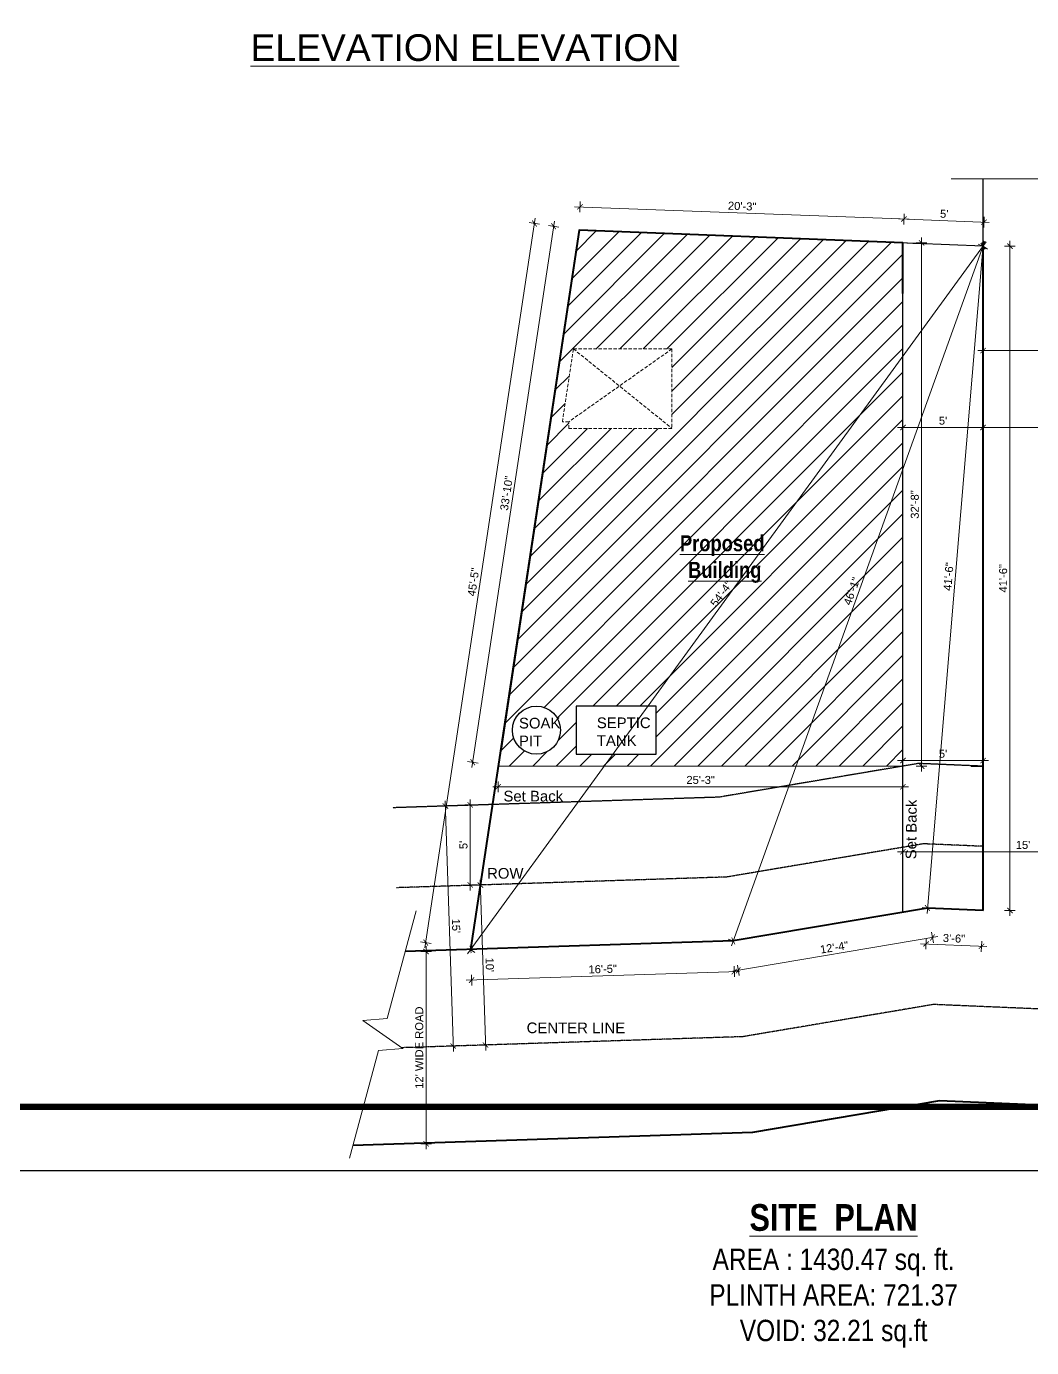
# Model space of a CAD drawing. Header units: inches. Extents: x 135267 to 147066, y -21506 to -19082.
# Drawn here: x 138605 to 139358, y -21506 to -20516 of the extents above; entities that cross this region are included whole.
import ezdxf

# ---------------------------------------------------------------- set-up
doc = ezdxf.new("R2010")
doc.units = ezdxf.units.IN
doc.header["$LTSCALE"] = 0.5
doc.header["$MEASUREMENT"] = 0
doc.header["$PDMODE"] = 66
doc.linetypes.add('CENTER', pattern=[2, 1.25, -0.25, 0.25, -0.25])
doc.linetypes.add('HIDDEN', pattern=[0.375, 0.25, -0.125])
doc.layers.add('A-Hatch', color=7, linetype='Continuous')
doc.layers.add('furniture', color=31, linetype='Continuous')
for name, color, linetype, lineweight in [('DIM 1-100', 4, 'Continuous', 13), ('HACTH', 253, 'Continuous', 9), ('Text-100.w', 254, 'Continuous', 9), ('TEXTLAYER', 7, 'Continuous', 18), ('Toilet', 7, 'Continuous', 25), ('wall', 1, 'Continuous', 40)]:
    doc.layers.add(name, color=color, linetype=linetype, lineweight=lineweight)
doc.styles.add('arial', font='arial.ttf')
doc.styles.get("Standard").update_dxf_attribs({"font": 'arial.ttf'})
doc.dimstyles.new('1 by 96', dxfattribs={"dimtxt": 6, "dimasz": 4, "dimexe": 4, "dimexo": 4, "dimgap": 2, "dimtad": 1, "dimdec": 0, "dimzin": 0, "dimdsep": 46, "dimlunit": 4, "dimtxsty": 'Standard', "dimblk": 'ARCHTICK', "dimcen": 0, "dimdle": 4, "dimadec": 0, "dimazin": 0, "dimtfac": 1, "dimtdec": 0, "dimtix": 1, "dimtofl": 0, "dimtmove": 1, "dimatfit": 3, "dimldrblk": 'ARCHTICK', "dimfxl": 4, "dimfxlon": 1, "dimtolj": 1, "dimtzin": 0, "dimlwd": -1, "dimlwe": -1, "dimarcsym": 0})

# ---------------------------------------------------------------- blocks, each defined once
blk = doc.blocks.new('_ArchTick')
at = {"color": 0, "linetype": 'ByBlock', "const_width": 0.15}
blk.add_lwpolyline([(-0.5, -0.5), (0.5, 0.5)], dxfattribs=at)
blk = doc.blocks.new('*D858')
at = {"layer": 'Defpoints', "color": 0, "transparency": 16777216}
for p in [(139262.04, -21134.46), (139262.04, -21134.46), (139442.04, -21134.46)]:
    blk.add_point(p, dxfattribs=at)
at = {"layer": 'DIM 1-100', "color": 0, "transparency": 16777216}
for p, q in [((139262.04, -21134.46), (139262.04, -21130.46)), ((139442.04, -21134.46), (139442.04, -21130.46)), ((139446.04, -21134.46), (139258.04, -21134.46))]:
    blk.add_line(p, q, dxfattribs=at)
at = {"layer": 'DIM 1-100', "color": 0, "transparency": 16777216, "xscale": 4, "yscale": 4, "zscale": 4, "rotation": 180}
blk.add_blockref('_ArchTick', (139262.04, -21134.46), dxfattribs=at)
at = {"layer": 'DIM 1-100', "color": 0, "transparency": 16777216, "xscale": 4, "yscale": 4, "zscale": 4}
blk.add_blockref('_ArchTick', (139442.04, -21134.46), dxfattribs=at)
at = {"layer": 'DIM 1-100', "color": 0, "transparency": 16777216, "insert": (139352.04, -21129.4), "char_height": 6, "attachment_point": 5}
blk.add_mtext("\\A1;15'", dxfattribs=at)
blk = doc.blocks.new('*D859')
at = {"layer": 'Defpoints', "color": 0, "transparency": 16777216}
for p in [(139000.14, -20665.7), (139019.27, -20668.59), (138958.62, -21070.27)]:
    blk.add_point(p, dxfattribs=at)
at = {"layer": 'DIM 1-100', "color": 0, "transparency": 16777216}
for p, q in [((138938.89, -21071.34), (139000.73, -20661.74)), ((139004.09, -20666.3), (138996.18, -20665.1)), ((138943.45, -21067.98), (138935.54, -21066.78))]:
    blk.add_line(p, q, dxfattribs=at)
at = {"layer": 'DIM 1-100', "color": 0, "transparency": 16777216, "xscale": 4, "yscale": 4, "zscale": 4}
for p, rotation in [((139000.14, -20665.7), 81.41413039006953), ((138939.49, -21067.38), 261.4141303900695)]:
    blk.add_blockref('_ArchTick', p, dxfattribs=dict(at, rotation=rotation))
at = {"layer": 'DIM 1-100', "color": 0, "transparency": 16777216, "insert": (138964.81, -20865.78), "char_height": 6, "attachment_point": 5, "rotation": 81.41413}
blk.add_mtext('\\A1;33\'-10"', dxfattribs=at)
blk = doc.blocks.new('*D860')
at = {"layer": 'Defpoints', "color": 0, "transparency": 16777216}
for p in [(139262.71, -20660.23), (139019.21, -20669.06), (139262.04, -20678.16)]:
    blk.add_point(p, dxfattribs=at)
at = {"layer": 'DIM 1-100', "color": 0, "transparency": 16777216}
for p, q in [((139015.88, -20650.98), (139266.7, -20660.38)), ((139019.73, -20655.13), (139020.03, -20647.13)), ((139262.56, -20664.23), (139262.86, -20656.24))]:
    blk.add_line(p, q, dxfattribs=at)
at = {"layer": 'DIM 1-100', "color": 0, "transparency": 16777216, "xscale": 4, "yscale": 4, "zscale": 4}
for p, rotation in [((139019.88, -20651.13), 177.8530391883985), ((139262.71, -20660.23), 357.8530391883985)]:
    blk.add_blockref('_ArchTick', p, dxfattribs=dict(at, rotation=rotation))
at = {"layer": 'DIM 1-100', "color": 0, "transparency": 16777216, "insert": (139141.48, -20650.62), "char_height": 6, "attachment_point": 5, "rotation": 357.85304}
blk.add_mtext('\\A1;20\'-3"', dxfattribs=at)
blk = doc.blocks.new('*D861')
at = {"layer": 'Defpoints', "color": 0, "transparency": 16777216}
for p in [(139322.74, -20662.6), (139262.04, -20678.16), (139322.04, -20680.53)]:
    blk.add_point(p, dxfattribs=at)
at = {"layer": 'DIM 1-100', "color": 0, "transparency": 16777216}
for p, q in [((139258.75, -20660.08), (139326.74, -20662.76)), ((139262.58, -20664.23), (139262.9, -20656.24)), ((139322.58, -20666.6), (139322.9, -20658.6))]:
    blk.add_line(p, q, dxfattribs=at)
at = {"layer": 'DIM 1-100', "color": 0, "transparency": 16777216, "xscale": 4, "yscale": 4, "zscale": 4}
for p, rotation in [((139262.74, -20660.23), 177.741538126951), ((139322.74, -20662.6), 357.741538126951)]:
    blk.add_blockref('_ArchTick', p, dxfattribs=dict(at, rotation=rotation))
at = {"layer": 'DIM 1-100', "color": 0, "transparency": 16777216, "insert": (139292.94, -20656.37), "char_height": 6, "attachment_point": 5, "rotation": 357.74154}
blk.add_mtext("\\A1;5'", dxfattribs=at)
blk = doc.blocks.new('*D851')
at = {"layer": 'Defpoints', "color": 0, "transparency": 16777216}
for p in [(139322.04, -20680.53), (139322.04, -21178.47), (139342.21, -21178.47)]:
    blk.add_point(p, dxfattribs=at)
at = {"layer": 'DIM 1-100', "color": 0, "transparency": 16777216}
for p, q in [((139338.21, -20680.53), (139346.21, -20680.53)), ((139342.21, -20676.53), (139342.21, -21182.47)), ((139338.21, -21178.47), (139346.21, -21178.47))]:
    blk.add_line(p, q, dxfattribs=at)
at = {"layer": 'DIM 1-100', "color": 0, "transparency": 16777216, "xscale": 4, "yscale": 4, "zscale": 4}
for p, rotation in [((139342.21, -20680.53), 90), ((139342.21, -21178.47), 270)]:
    blk.add_blockref('_ArchTick', p, dxfattribs=dict(at, rotation=rotation))
at = {"layer": 'DIM 1-100', "color": 0, "transparency": 16777216, "insert": (139337.15, -20929.5), "char_height": 6, "attachment_point": 5, "rotation": 90}
blk.add_mtext('\\A1;41\'-6"', dxfattribs=at)
blk = doc.blocks.new('*D852')
at = {"layer": 'Defpoints', "color": 0, "transparency": 16777216}
for p in [(138937.88, -21207.66), (139134.79, -21201.29), (138938.62, -21230.67)]:
    blk.add_point(p, dxfattribs=at)
at = {"layer": 'DIM 1-100', "color": 0, "transparency": 16777216}
for p, q in [((139139.53, -21224.16), (138934.63, -21230.8)), ((138938.49, -21226.67), (138938.75, -21234.66)), ((139135.4, -21220.3), (139135.66, -21228.29))]:
    blk.add_line(p, q, dxfattribs=at)
at = {"layer": 'DIM 1-100', "color": 0, "transparency": 16777216, "xscale": 4, "yscale": 4, "zscale": 4}
for p, rotation in [((138938.62, -21230.67), 181.8538700163674), ((139135.53, -21224.29), 1.853870016367338)]:
    blk.add_blockref('_ArchTick', p, dxfattribs=dict(at, rotation=rotation))
at = {"layer": 'DIM 1-100', "color": 0, "transparency": 16777216, "insert": (139036.91, -21222.42), "char_height": 6, "attachment_point": 5, "rotation": 1.85387}
blk.add_mtext('\\A1;16\'-5"', dxfattribs=at)
blk = doc.blocks.new('*D853')
at = {"layer": 'Defpoints', "color": 0, "transparency": 16777216}
for p in [(139322.04, -20680.53), (139322.04, -20680.53), (138937.88, -21207.66)]:
    blk.add_point(p, dxfattribs=at)
at = {"layer": 'DIM 1-100', "color": 0, "transparency": 16777216}
for p, q in [((138935.52, -21210.9), (139324.39, -20677.3)), ((139322.04, -20680.53), (139325.27, -20682.88)), ((138937.88, -21207.66), (138941.11, -21210.02))]:
    blk.add_line(p, q, dxfattribs=at)
at = {"layer": 'DIM 1-100', "color": 0, "transparency": 16777216, "xscale": 4, "yscale": 4, "zscale": 4}
for p, rotation in [((139322.04, -20680.53), 53.91679096631795), ((138937.88, -21207.66), 233.9167909663179)]:
    blk.add_blockref('_ArchTick', p, dxfattribs=dict(at, rotation=rotation))
at = {"layer": 'DIM 1-100', "color": 0, "transparency": 16777216, "insert": (139125.87, -20941.12), "char_height": 6, "attachment_point": 5, "rotation": 53.91679}
blk.add_mtext('\\A1;54\'-4"', dxfattribs=at)
blk = doc.blocks.new('*D862')
at = {"layer": 'Defpoints', "color": 0, "transparency": 16777216}
for p in [(139262.04, -21066.11), (139262.04, -21070.27), (139322.04, -21070.27)]:
    blk.add_point(p, dxfattribs=at)
at = {"layer": 'DIM 1-100', "color": 0, "transparency": 16777216}
for p, q in [((139326.04, -21066.11), (139258.04, -21066.11)), ((139262.04, -21066.27), (139262.04, -21062.11)), ((139322.04, -21066.27), (139322.04, -21062.11))]:
    blk.add_line(p, q, dxfattribs=at)
at = {"layer": 'DIM 1-100', "color": 0, "transparency": 16777216, "xscale": 4, "yscale": 4, "zscale": 4}
for p, rotation in [((139262.04, -21066.11), 179.9999999999548), ((139322.04, -21066.11), 359.9999999999548)]:
    blk.add_blockref('_ArchTick', p, dxfattribs=dict(at, rotation=rotation))
at = {"layer": 'DIM 1-100', "color": 0, "transparency": 16777216, "insert": (139292.04, -21061.06), "char_height": 6, "attachment_point": 5}
blk.add_mtext("\\A1;5'", dxfattribs=at)
blk = doc.blocks.new('*D864')
at = {"layer": 'Defpoints', "color": 0, "transparency": 16777216}
for p in [(139322.04, -20816.45), (139322.04, -20816.45), (139442.04, -20816.45)]:
    blk.add_point(p, dxfattribs=at)
at = {"layer": 'DIM 1-100', "color": 0, "transparency": 16777216}
for p, q in [((139322.04, -20816.45), (139322.04, -20812.45)), ((139442.04, -20816.45), (139442.04, -20812.45)), ((139446.04, -20816.45), (139318.04, -20816.45))]:
    blk.add_line(p, q, dxfattribs=at)
at = {"layer": 'DIM 1-100', "color": 0, "transparency": 16777216, "xscale": 4, "yscale": 4, "zscale": 4, "rotation": 180}
blk.add_blockref('_ArchTick', (139322.04, -20816.45), dxfattribs=at)
at = {"layer": 'DIM 1-100', "color": 0, "transparency": 16777216, "xscale": 4, "yscale": 4, "zscale": 4}
blk.add_blockref('_ArchTick', (139442.04, -20816.45), dxfattribs=at)
at = {"layer": 'DIM 1-100', "color": 0, "transparency": 16777216, "insert": (139382.04, -20811.39), "char_height": 6, "attachment_point": 5}
blk.add_mtext("\\A1;10'", dxfattribs=at)
blk = doc.blocks.new('*D865')
at = {"layer": 'Defpoints', "color": 0, "transparency": 16777216}
for p in [(139262.04, -20816.45), (139262.04, -20816.45), (139322.04, -20816.45)]:
    blk.add_point(p, dxfattribs=at)
at = {"layer": 'DIM 1-100', "color": 0, "transparency": 16777216}
for p, q in [((139322.04, -20816.45), (139322.04, -20812.45)), ((139326.04, -20816.45), (139258.04, -20816.45)), ((139262.04, -20816.45), (139262.04, -20820.45))]:
    blk.add_line(p, q, dxfattribs=at)
at = {"layer": 'DIM 1-100', "color": 0, "transparency": 16777216, "xscale": 4, "yscale": 4, "zscale": 4, "rotation": 180}
blk.add_blockref('_ArchTick', (139262.04, -20816.45), dxfattribs=at)
at = {"layer": 'DIM 1-100', "color": 0, "transparency": 16777216, "xscale": 4, "yscale": 4, "zscale": 4}
blk.add_blockref('_ArchTick', (139322.04, -20816.45), dxfattribs=at)
at = {"layer": 'DIM 1-100', "color": 0, "transparency": 16777216, "insert": (139292.04, -20811.4), "char_height": 6, "attachment_point": 5}
blk.add_mtext("\\A1;5'", dxfattribs=at)
blk = doc.blocks.new('*D866')
at = {"layer": 'Defpoints', "color": 0, "transparency": 16777216}
for p in [(139322.04, -20758.85), (139322.04, -20758.85), (139562.04, -20758.85)]:
    blk.add_point(p, dxfattribs=at)
at = {"layer": 'DIM 1-100', "color": 0, "transparency": 16777216}
for p, q in [((139566.04, -20758.85), (139318.04, -20758.85)), ((139322.04, -20758.85), (139322.04, -20754.85)), ((139562.04, -20758.85), (139562.04, -20754.85))]:
    blk.add_line(p, q, dxfattribs=at)
at = {"layer": 'DIM 1-100', "color": 0, "transparency": 16777216, "xscale": 4, "yscale": 4, "zscale": 4, "rotation": 180}
blk.add_blockref('_ArchTick', (139322.04, -20758.85), dxfattribs=at)
at = {"layer": 'DIM 1-100', "color": 0, "transparency": 16777216, "xscale": 4, "yscale": 4, "zscale": 4}
blk.add_blockref('_ArchTick', (139562.04, -20758.85), dxfattribs=at)
at = {"layer": 'DIM 1-100', "color": 0, "transparency": 16777216, "insert": (139442.04, -20753.79), "char_height": 6, "attachment_point": 5}
blk.add_mtext("\\A1;20'", dxfattribs=at)
blk = doc.blocks.new('*D867')
at = {"layer": 'Defpoints', "color": 0, "transparency": 16777216}
for p in [(139280.41, -21176.69), (139134.79, -21201.29), (139138.51, -21223.34)]:
    blk.add_point(p, dxfattribs=at)
at = {"layer": 'DIM 1-100', "color": 0, "transparency": 16777216}
for p, q in [((139288.08, -21198.08), (139134.57, -21224)), ((139283.47, -21194.8), (139284.8, -21202.69)), ((139137.84, -21219.39), (139139.18, -21227.28))]:
    blk.add_line(p, q, dxfattribs=at)
at = {"layer": 'DIM 1-100', "color": 0, "transparency": 16777216, "xscale": 4, "yscale": 4, "zscale": 4}
for p, rotation in [((139284.14, -21198.74), 9.58599132277743), ((139138.51, -21223.34), 189.5859913227775)]:
    blk.add_blockref('_ArchTick', p, dxfattribs=dict(at, rotation=rotation))
at = {"layer": 'DIM 1-100', "color": 0, "transparency": 16777216, "insert": (139210.49, -21206.1), "char_height": 6, "attachment_point": 5, "rotation": 9.58599}
blk.add_mtext('\\A1;12\'-4"', dxfattribs=at)
blk = doc.blocks.new('*D854')
at = {"layer": 'Defpoints', "color": 0, "transparency": 16777216}
for p in [(139280.41, -21176.69), (139322.04, -21178.47), (139279.27, -21203.59)]:
    blk.add_point(p, dxfattribs=at)
at = {"layer": 'DIM 1-100', "color": 0, "transparency": 16777216}
for p, q in [((139279.44, -21199.6), (139279.1, -21207.59)), ((139324.89, -21205.54), (139275.27, -21203.42)), ((139321.06, -21201.37), (139320.72, -21209.36))]:
    blk.add_line(p, q, dxfattribs=at)
at = {"layer": 'DIM 1-100', "color": 0, "transparency": 16777216, "xscale": 4, "yscale": 4, "zscale": 4}
for p, rotation in [((139279.27, -21203.59), 177.5625682282952), ((139320.89, -21205.37), 357.5625682282952)]:
    blk.add_blockref('_ArchTick', p, dxfattribs=dict(at, rotation=rotation))
at = {"layer": 'DIM 1-100', "color": 0, "transparency": 16777216, "insert": (139300.29, -21199.42), "char_height": 6, "attachment_point": 5, "rotation": 357.56257}
blk.add_mtext('\\A1;3\'-6"', dxfattribs=at)
blk = doc.blocks.new('*D868')
at = {"layer": 'Defpoints', "color": 0, "transparency": 16777216}
for p in [(139262.04, -20678.16), (139262.04, -21070.27), (139275.98, -21070.27)]:
    blk.add_point(p, dxfattribs=at)
at = {"layer": 'DIM 1-100', "color": 0, "transparency": 16777216}
for p, q in [((139275.98, -20674.16), (139275.98, -21074.27)), ((139271.98, -20678.16), (139279.98, -20678.16)), ((139271.98, -21070.27), (139279.98, -21070.27))]:
    blk.add_line(p, q, dxfattribs=at)
at = {"layer": 'DIM 1-100', "color": 0, "transparency": 16777216, "xscale": 4, "yscale": 4, "zscale": 4}
for p, rotation in [((139275.98, -20678.16), 90), ((139275.98, -21070.27), 270)]:
    blk.add_blockref('_ArchTick', p, dxfattribs=dict(at, rotation=rotation))
at = {"layer": 'DIM 1-100', "color": 0, "transparency": 16777216, "insert": (139270.91, -20874.22), "char_height": 6, "attachment_point": 5, "rotation": 90}
blk.add_mtext('\\A1;32\'-8"', dxfattribs=at)
blk = doc.blocks.new('*D869')
at = {"layer": 'Defpoints', "color": 0, "transparency": 16777216}
for p in [(138958.62, -21070.27), (139262.04, -21070.27), (138958.62, -21085.73)]:
    blk.add_point(p, dxfattribs=at)
at = {"layer": 'DIM 1-100', "color": 0, "transparency": 16777216}
for p, q in [((139266.04, -21085.73), (138954.62, -21085.73)), ((138958.62, -21081.73), (138958.62, -21089.73)), ((139262.04, -21081.73), (139262.04, -21089.73))]:
    blk.add_line(p, q, dxfattribs=at)
at = {"layer": 'DIM 1-100', "color": 0, "transparency": 16777216, "xscale": 4, "yscale": 4, "zscale": 4, "rotation": 180}
blk.add_blockref('_ArchTick', (138958.62, -21085.73), dxfattribs=at)
at = {"layer": 'DIM 1-100', "color": 0, "transparency": 16777216, "xscale": 4, "yscale": 4, "zscale": 4}
blk.add_blockref('_ArchTick', (139262.04, -21085.73), dxfattribs=at)
at = {"layer": 'DIM 1-100', "color": 0, "transparency": 16777216, "insert": (139110.33, -21080.67), "char_height": 6, "attachment_point": 5}
blk.add_mtext('\\A1;25\'-3"', dxfattribs=at)
blk = doc.blocks.new('*D870')
at = {"layer": 'Defpoints', "color": 0, "transparency": 16777216}
for p in [(138954.27, -21099.08), (138960.1, -21278.98), (138924.81, -21280.12)]:
    blk.add_point(p, dxfattribs=at)
at = {"layer": 'DIM 1-100', "color": 0, "transparency": 16777216}
for p, q in [((138922.99, -21100.09), (138914.99, -21100.35)), ((138918.86, -21096.22), (138924.94, -21284.12)), ((138928.81, -21279.99), (138920.81, -21280.25))]:
    blk.add_line(p, q, dxfattribs=at)
at = {"layer": 'DIM 1-100', "color": 0, "transparency": 16777216, "xscale": 4, "yscale": 4, "zscale": 4}
for p, rotation in [((138918.99, -21100.22), 91.85387001639346), ((138924.81, -21280.12), 271.8538700163934)]:
    blk.add_blockref('_ArchTick', p, dxfattribs=dict(at, rotation=rotation))
at = {"layer": 'DIM 1-100', "color": 0, "transparency": 16777216, "insert": (138926.96, -21190.01), "char_height": 6, "attachment_point": 5, "rotation": 271.85387}
blk.add_mtext("\\A1;15'", dxfattribs=at)
blk = doc.blocks.new('*D871')
at = {"layer": 'Defpoints', "color": 0, "transparency": 16777216}
for p in [(138945.17, -21159.4), (138949.05, -21279.34), (138949.05, -21279.34)]:
    blk.add_point(p, dxfattribs=at)
at = {"layer": 'DIM 1-100', "color": 0, "transparency": 16777216}
for p, q in [((138945.17, -21159.4), (138941.17, -21159.53)), ((138945.04, -21155.4), (138949.18, -21283.34)), ((138949.05, -21279.34), (138945.05, -21279.47))]:
    blk.add_line(p, q, dxfattribs=at)
at = {"layer": 'DIM 1-100', "color": 0, "transparency": 16777216, "xscale": 4, "yscale": 4, "zscale": 4}
for p, rotation in [((138945.17, -21159.4), 91.85387001639815), ((138949.05, -21279.34), 271.8538700163982)]:
    blk.add_blockref('_ArchTick', p, dxfattribs=dict(at, rotation=rotation))
at = {"layer": 'DIM 1-100', "color": 0, "transparency": 16777216, "insert": (138952.17, -21219.21), "char_height": 6, "attachment_point": 5, "rotation": 271.85387}
blk.add_mtext("\\A1;10'", dxfattribs=at)
blk = doc.blocks.new('*D872')
at = {"layer": 'Defpoints', "color": 0, "transparency": 16777216}
for p in [(138937.62, -21099.37), (138945.17, -21099.37), (138945.17, -21159.4)]:
    blk.add_point(p, dxfattribs=at)
at = {"layer": 'DIM 1-100', "color": 0, "transparency": 16777216}
for p, q in [((138941.17, -21099.37), (138933.62, -21099.37)), ((138937.62, -21163.4), (138937.62, -21095.37)), ((138941.17, -21159.4), (138933.62, -21159.4))]:
    blk.add_line(p, q, dxfattribs=at)
at = {"layer": 'DIM 1-100', "color": 0, "transparency": 16777216, "xscale": 4, "yscale": 4, "zscale": 4}
for p, rotation in [((138937.62, -21099.37), 90), ((138937.62, -21159.4), 270)]:
    blk.add_blockref('_ArchTick', p, dxfattribs=dict(at, rotation=rotation))
at = {"layer": 'DIM 1-100', "color": 0, "transparency": 16777216, "insert": (138932.57, -21129.39), "char_height": 6, "attachment_point": 5, "rotation": 90}
blk.add_mtext("\\A1;5'", dxfattribs=at)
blk = doc.blocks.new('*D873')
at = {"layer": 'Defpoints', "color": 0, "transparency": 16777216}
for p in [(138888.89, -21209.25), (138888.89, -21353.32), (138904.49, -21353.32)]:
    blk.add_point(p, dxfattribs=at)
at = {"layer": 'DIM 1-100', "color": 0, "transparency": 16777216}
for p, q in [((138900.49, -21209.25), (138908.49, -21209.25)), ((138904.49, -21205.25), (138904.49, -21357.32)), ((138900.49, -21353.32), (138908.49, -21353.32))]:
    blk.add_line(p, q, dxfattribs=at)
at = {"layer": 'DIM 1-100', "color": 0, "transparency": 16777216, "xscale": 4, "yscale": 4, "zscale": 4}
for p, rotation in [((138904.49, -21209.25), 90), ((138904.49, -21353.32), 270)]:
    blk.add_blockref('_ArchTick', p, dxfattribs=dict(at, rotation=rotation))
at = {"layer": 'DIM 1-100', "color": 0, "transparency": 16777216, "insert": (138899.39, -21281.29), "char_height": 6, "attachment_point": 5, "rotation": 90}
blk.add_mtext("\\A1;12' WIDE ROAD", dxfattribs=at)
blk = doc.blocks.new('*D855')
at = {"layer": 'Defpoints', "color": 0, "transparency": 16777216}
for p in [(139322.04, -20680.53), (139322.04, -20680.53), (139134.79, -21201.29)]:
    blk.add_point(p, dxfattribs=at)
at = {"layer": 'DIM 1-100', "color": 0, "transparency": 16777216}
for p, q in [((139133.43, -21205.05), (139323.39, -20676.76)), ((139322.04, -20680.53), (139318.27, -20679.18)), ((139134.79, -21201.29), (139131.02, -21199.94))]:
    blk.add_line(p, q, dxfattribs=at)
at = {"layer": 'DIM 1-100', "color": 0, "transparency": 16777216, "xscale": 4, "yscale": 4, "zscale": 4}
for p, rotation in [((139322.04, -20680.53), 70.22300655234213), ((139134.79, -21201.29), 250.2230065523421)]:
    blk.add_blockref('_ArchTick', p, dxfattribs=dict(at, rotation=rotation))
at = {"layer": 'DIM 1-100', "color": 0, "transparency": 16777216, "insert": (139223.65, -20939.2), "char_height": 6, "attachment_point": 5, "rotation": 70.22301}
blk.add_mtext('\\A1;46\'-1"', dxfattribs=at)
blk = doc.blocks.new('*D856')
at = {"layer": 'Defpoints', "color": 0, "transparency": 16777216}
for p in [(139322.04, -20680.53), (139280.41, -21176.69), (139280.41, -21176.69)]:
    blk.add_point(p, dxfattribs=at)
at = {"layer": 'DIM 1-100', "color": 0, "transparency": 16777216}
for p, q in [((139322.37, -20676.54), (139280.08, -21180.68)), ((139322.04, -20680.53), (139318.05, -20680.19)), ((139280.41, -21176.69), (139276.43, -21176.36))]:
    blk.add_line(p, q, dxfattribs=at)
at = {"layer": 'DIM 1-100', "color": 0, "transparency": 16777216, "xscale": 4, "yscale": 4, "zscale": 4}
for p, rotation in [((139322.04, -20680.53), 85.20477218478332), ((139280.41, -21176.69), 265.2047721847833)]:
    blk.add_blockref('_ArchTick', p, dxfattribs=dict(at, rotation=rotation))
at = {"layer": 'DIM 1-100', "color": 0, "transparency": 16777216, "insert": (139296.18, -20928.19), "char_height": 6, "attachment_point": 5, "rotation": 85.20477}
blk.add_mtext('\\A1;41\'-6"', dxfattribs=at)
blk = doc.blocks.new('*D857')
at = {"layer": 'Defpoints', "color": 0, "transparency": 16777216}
for p in [(139019.27, -20668.59), (138904.27, -21202.59), (138937.88, -21207.66)]:
    blk.add_point(p, dxfattribs=at)
at = {"layer": 'DIM 1-100', "color": 0, "transparency": 16777216}
for p, q in [((138986.26, -20659.56), (138903.68, -21206.54)), ((138989.62, -20664.11), (138981.71, -20662.92)), ((138908.23, -21203.19), (138900.32, -21201.99))]:
    blk.add_line(p, q, dxfattribs=at)
at = {"layer": 'DIM 1-100', "color": 0, "transparency": 16777216, "xscale": 4, "yscale": 4, "zscale": 4}
for p, rotation in [((138985.67, -20663.51), 81.41413039003824), ((138904.27, -21202.59), 261.4141303900383)]:
    blk.add_blockref('_ArchTick', p, dxfattribs=dict(at, rotation=rotation))
at = {"layer": 'DIM 1-100', "color": 0, "transparency": 16777216, "insert": (138939.97, -20932.3), "char_height": 6, "attachment_point": 5, "rotation": 81.41413}
blk.add_mtext('\\A1;45\'-5"', dxfattribs=at)

msp = doc.modelspace()

# ---------------------------------------------------------------- hatches: boundary and pattern name
at = {"layer": 'A-Hatch'}
h = msp.add_hatch(dxfattribs=at)
h.set_pattern_fill('ANSI31', color=256, scale=100)
h.set_pattern_definition([(45, (-3831.835, -1428.782), (-8.8388348, 8.8388348), [])])
h.paths.add_polyline_path([(139262.04, -20678.16), (139019.28, -20668.59), (138958.62, -21070.27), (139262.04, -21070.27)])
h.paths.add_polyline_path([(139077.05, -21025.34), (139077.05, -21061.34), (139017.05, -21061.34), (139017.05, -21025.34)], flags=16)
h.paths.add_polyline_path([(139005.22, -21043.34, -1), (138969.22, -21043.34, -1)], flags=16)
h.paths.add_polyline_path([(139088.8, -20817.12), (139011.6, -20817.12), (139011.6, -20812.12), (139006.7, -20812.12), (139014.94, -20757.58), (139088.8, -20757.58)], flags=16)
h.paths.add_polyline_path([(138971.27, -21059.92), (139006.68, -21059.92), (139006.68, -21030.1), (138971.26, -21030.11)], flags=24)
h.paths.add_polyline_path([(139029.99, -21059.67), (139074.35, -21059.67), (139074.35, -21029.85), (139029.98, -21029.85)], flags=8)
h.paths.add_polyline_path([(139091.75, -20935.77), (139161.15, -20935.77), (139161.15, -20890.6), (139091.75, -20890.6)], flags=24)

# ---------------------------------------------------------------- linework, layer by layer
msp.add_lwpolyline([(137851.27, -21373.73), (137851.27, -19128.69), (141026.08, -19128.69), (141026.08, -21373.73)], close=True)
at = {"const_width": 4.8}
msp.add_lwpolyline([(140978.08, -21325.73), (140978.08, -19176.69), (137995.27, -19176.69), (137995.27, -21325.73)], close=True, dxfattribs=at)
at = {"layer": 'DIM 1-100', "linetype": 'Continuous'}
for points in [[(139298.04, -20630.12), (139429.54, -20630.12), (139435.79, -20647.29), (139448.29, -20612.95), (139454.54, -20630.12), (139586.04, -20630.12)], [(138847.01, -21364.14), (138868.81, -21283.54), (138887.01, -21281.99), (138857.12, -21260.96), (138875.33, -21259.4), (138897.12, -21178.8)]]:
    msp.add_lwpolyline(points, dxfattribs=at)
at = {"layer": 'DIM 1-100'}
msp.add_lwpolyline([(139019.27, -20668.59), (139262.04, -20678.16), (139262.04, -21070.27), (138958.62, -21070.27), (139019.21, -20669.06)], dxfattribs=at)
at = {"layer": 'furniture', "ltscale": 7}
msp.add_lwpolyline([(139077.05, -21061.34), (139077.05, -21025.34), (139017.05, -21025.34), (139017.05, -21061.34)], close=True, dxfattribs=at)
msp.add_circle((138987.22, -21043.34), 18, dxfattribs=at)
at = {"layer": 'HACTH', "linetype": 'HIDDEN', "ltscale": 20}
for p, q in [((139262.04, -20678.16), (139280.04, -20678.87)), ((139088.8, -20757.58), (139011.6, -20812.12)), ((139014.94, -20757.58), (139088.8, -20817.12))]:
    msp.add_line(p, q, dxfattribs=at)
for points in [[(139280.04, -20678.87), (139262.04, -20678.16)], [(139088.8, -20757.58), (139088.8, -20817.12), (139011.6, -20817.12), (139011.6, -20812.12), (139006.7, -20812.12), (139014.94, -20757.58), (139088.8, -20757.58)]]:
    msp.add_lwpolyline(points, dxfattribs=at)
at = {"layer": 'Toilet'}
for p, q in [((139322.04, -20680.53), (139322.04, -20630.12)), ((139262.04, -20678.16), (139019.27, -20668.59)), ((139322.04, -20680.53), (139019.27, -20668.59)), ((139313.04, -21070.27), (139322.04, -21070.27)), ((139313.04, -21070.27), (139322.04, -21070.27))]:
    msp.add_line(p, q, dxfattribs=at)
at = {"layer": 'Toilet', "linetype": 'HIDDEN', "ltscale": 2}
for p in [(139262.04, -21070.27), (139262.04, -21179.8)]:
    msp.add_line(p, (139262.04, -20678.16), dxfattribs=at)
msp.add_lwpolyline([(139322.04, -21070.37), (139273.64, -21068.31), (139124, -21093.58), (138879.5, -21101.5)], dxfattribs=at)
at = {"layer": 'Toilet', "linetype": 'CENTER', "ltscale": 0.5}
for points in [[(139322.04, -21130.42), (139277.4, -21128.52), (139129.99, -21153.42), (138882.26, -21161.44)], [(139616.24, -21263.06), (139284.93, -21248.95), (139141.98, -21273.09), (138886.15, -21281.37)]]:
    msp.add_lwpolyline(points, dxfattribs=at)
at = {"layer": 'wall'}
for p, q in [((139019.27, -20668.59), (138937.88, -21207.66)), ((139019.27, -20668.59), (138960.44, -21058.27)), ((139322.04, -21178.47), (139322.04, -20680.53))]:
    msp.add_line(p, q, dxfattribs=at)
for points in [[(139262.04, -20716.14), (139262.04, -20678.16), (139019.27, -20668.59), (138960.44, -21058.27)], [(139322.04, -21178.47), (139280.41, -21176.69), (139134.79, -21201.29), (138888.89, -21209.25)], [(139616.24, -21335.12), (139289.44, -21321.21), (139149.17, -21344.9), (138849.6, -21354.6)]]:
    msp.add_lwpolyline(points, dxfattribs=at)

# ---------------------------------------------------------------- texts
at = {"layer": 'Text-100.w', "insert": (138933.59, -20521.76), "char_height": 20, "attachment_point": 2, "style": 'arial'}
msp.add_mtext_dynamic_manual_height_columns('{\\LELEVATION ELEVATION}', width=940.9712, gutter_width=100, heights=[0], dxfattribs=at)
at = {"layer": 'Text-100.w', "width": 569.1024, "attachment_point": 2, "style": 'arial'}
for s, insert, char_height in [('\\A1;{\\fArial Narrow|b1|i0|c0|p34;\\LProposed\\P Building}', (139126.51, -20897.24), 12), ('\\A1;{\\fArial Narrow|b1|i0|c0|p34;\\LSITE  PLAN\\P\\fArial Narrow|b0|i0|c0|p34;\\H0.8x;\\lAREA : 1430.47 sq. ft.\\PPLINTH AREA: 721.37\\PVOID: 32.21 sq.ft}', (139209.99, -21398.58), 20)]:
    msp.add_mtext(s, dxfattribs=dict(at, insert=insert, char_height=char_height))
at = {"layer": 'TEXTLAYER', "ltscale": 5, "char_height": 8, "attachment_point": 1}
for s, insert, width, rotation in [('{\\fArial|b0|i0|c0|p34;SOAK \\PPIT}', (138974.13, -21034.08), 90.522, 0.00567), ('{\\fArial|b0|i0|c0|p34;SEPTIC \\PTANK}', (139032.49, -21033.83), 90.522, 0.00567), ('{\\fArial|b0|i0|c0|p34;Set Back}', (139263.97, -21140.07), 128.7501, 89.44785)]:
    msp.add_mtext(s, dxfattribs=dict(at, insert=insert, width=width, rotation=rotation))
for s, insert, width in [('{\\fArial|b0|i0|c0|p34;Set Back}', (138962.49, -21088.78), 128.7501), ('{\\fArial|b0|i0|c0|p34;ROW}', (138950.2, -21146.64), 128.7501), ('{\\fArial|b0|i0|c0|p34;CENTER LINE}', (138979.88, -21262.45), 90.522)]:
    msp.add_mtext(s, dxfattribs=dict(at, insert=insert, width=width))

# ---------------------------------------------------------------- dimensions: what is measured, and where the dimension line sits
at = {"layer": 'DIM 1-100'}
for p1, p2, distance, picture, middle in [((139019.21, -20669.06), (139262.04, -20678.16), 17.94, '*D860', (139141.48, -20650.62)), ((139262.04, -20678.16), (139322.04, -20680.53), 17.94, '*D861', (139292.94, -20656.37)), ((139019.27, -20668.59), (138937.88, -21207.66), -33.99, '*D857', (138939.97, -20932.3)), ((138958.62, -21070.27), (139019.27, -20668.59), 19.35, '*D859', (138964.81, -20865.78)), ((138937.88, -21207.66), (139322.04, -20680.53), 0, '*D853', (139125.87, -20941.12)), ((139134.79, -21201.29), (139322.04, -20680.53), 0, '*D855', (139223.65, -20939.2)), ((139322.04, -20680.53), (139280.41, -21176.69), 0, '*D856', (139296.18, -20928.19)), ((139322.04, -20680.53), (139322.04, -21178.47), 20.18, '*D851', (139337.15, -20929.5)), ((139322.04, -21070.27), (139262.04, -21070.27), -4.16, '*D862', (139292.04, -21061.06)), ((138954.27, -21099.08), (138960.1, -21278.98), -35.3, '*D870', (138926.96, -21190.01)), ((139442.04, -21134.46), (139262.04, -21134.46), 0, '*D858', (139352.04, -21129.4)), ((138945.17, -21159.4), (138949.05, -21279.34), 0, '*D871', (138952.17, -21219.21)), ((139280.41, -21176.69), (139134.79, -21201.29), 22.36, '*D867', (139210.49, -21206.1)), ((139322.04, -21178.47), (139280.41, -21176.69), 26.92, '*D854', (139300.29, -21199.42)), ((139134.79, -21201.29), (138937.88, -21207.66), 23.02, '*D852', (139036.91, -21222.42))]:
    dim = msp.add_aligned_dim(p1=p1, p2=p2, distance=distance, dimstyle='1 by 96', dxfattribs=at)
    dim.commit()
    dim.dimension.update_dxf_attribs({"geometry": picture, "text_midpoint": middle})
for base, p1, p2, picture, middle in [((139275.98, -21070.27), (139262.04, -20678.16), (139262.04, -21070.27), '*D868', (139270.91, -20874.22)), ((138937.62, -21099.37), (138945.17, -21159.4), (138945.17, -21099.37), '*D872', (138932.57, -21129.39))]:
    dim = msp.add_linear_dim(base=base, p1=p1, p2=p2, angle=90, dimstyle='1 by 96', dxfattribs=at)
    dim.commit()
    dim.dimension.update_dxf_attribs({"geometry": picture, "text_midpoint": middle})
for base, p1, p2, picture, middle in [((139322.04, -20758.85), (139562.04, -20758.85), (139322.04, -20758.85), '*D866', (139442.04, -20753.79)), ((139262.04, -20816.45), (139322.04, -20816.45), (139262.04, -20816.45), '*D865', (139292.04, -20811.4)), ((139322.04, -20816.45), (139442.04, -20816.45), (139322.04, -20816.45), '*D864', (139382.04, -20811.39)), ((138958.62, -21085.73), (139262.04, -21070.27), (138958.62, -21070.27), '*D869', (139110.33, -21080.67))]:
    dim = msp.add_linear_dim(base=base, p1=p1, p2=p2, dimstyle='1 by 96', dxfattribs=at)
    dim.commit()
    dim.dimension.update_dxf_attribs({"geometry": picture, "text_midpoint": middle})
dim = msp.add_linear_dim(base=(138904.49, -21353.32), p1=(138888.89, -21209.25), p2=(138888.89, -21353.32), angle=90, text="12' WIDE ROAD", dimstyle='1 by 96', dxfattribs=at)
dim.commit()
dim.dimension.update_dxf_attribs({"geometry": '*D873', "text_midpoint": (138899.39, -21281.29)})

doc.saveas('drawing.dxf')
